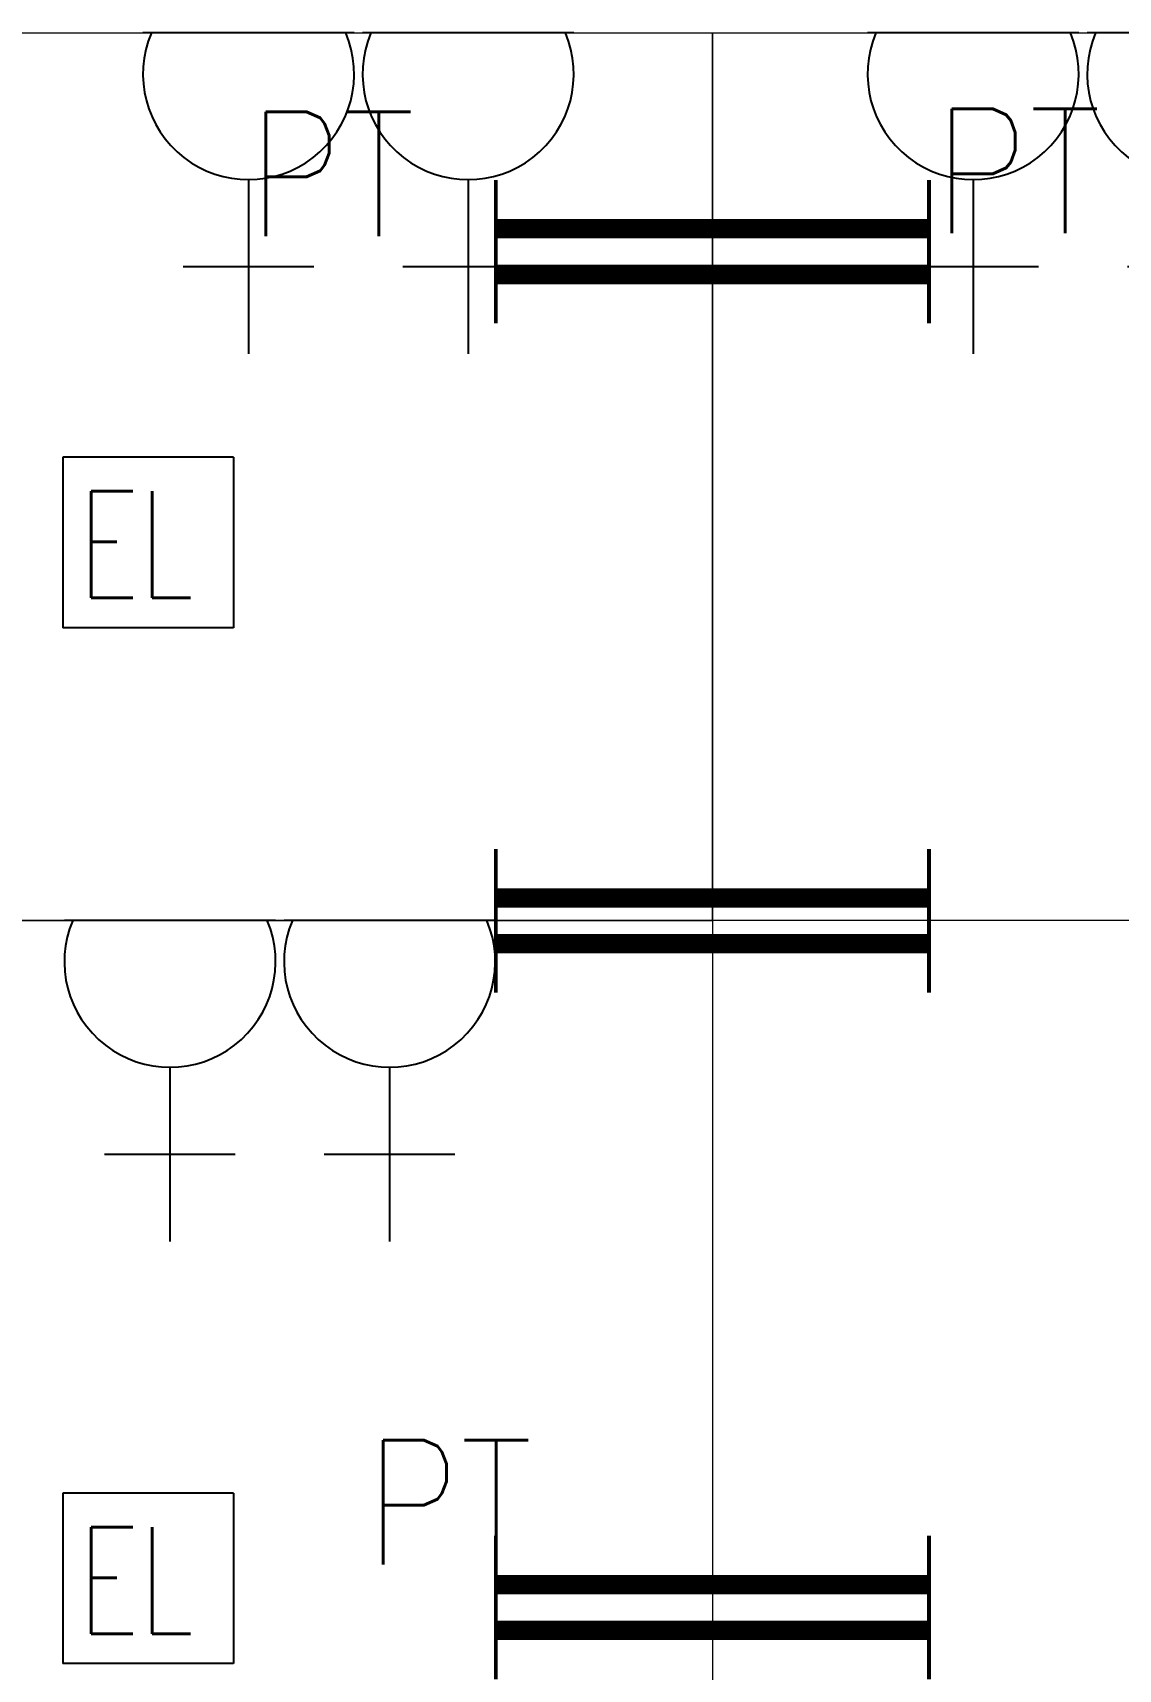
# Model space of a CAD drawing. Header units: inches. Extents: x 16928 to 514628, y -1471 to 241387.
# Drawn here: x 60888 to 63945, y 48701 to 53310 of the extents above; entities that cross this region are included whole.
import ezdxf

# ---------------------------------------------------------------- set-up
doc = ezdxf.new("R2010")
doc.units = ezdxf.units.IN
doc.header["$MEASUREMENT"] = 0
doc.layers.add('1', color=8, linetype='Continuous', lineweight=9)
doc.layers.add('t3', color=8, linetype='Continuous', lineweight=25)
for name, color, linetype in [('dxt_text', 4, 'Continuous'), ('ELECT', 6, 'Continuous'), ('FITTING', 8, 'Continuous'), ('TB', 8, 'Continuous')]:
    doc.layers.add(name, color=color, linetype=linetype)
doc.styles.add('LAILA', font='romans.shx', dxfattribs={"width": 0.85})
doc.styles.add('ROMANS', font='ROMANS', dxfattribs={"width": 0.7})

# ---------------------------------------------------------------- blocks, each defined once
blk = doc.blocks.new('1 X 8W EL')
at = {"layer": 'ELECT', "color": 6}
for p, q in [((-240, 240), (-240, -240)), ((240, 240), (-240, 240)), ((240, 240), (240, -240)), ((240, -240), (-240, -240))]:
    blk.add_line(p, q, dxfattribs=at)
at = {"layer": 'ELECT', "color": 6, "style": 'ROMANS', "width": 0.7}
blk.add_text('EL', height=300, dxfattribs=at).set_placement((-196.2, -155.6))
blk = doc.blocks.new('YBC 2X36')
at = {"layer": 'FITTING', "color": 3}
for points, const_width in [([(-610, 200.9), (-610, -74.3)], 10.9), ([(610, 200.9), (610, -84.2)], 10.9), ([(-610, 63.3), (610, 63.3)], 54.6), ([(-610, 72.1), (-610, -203.2)], 10.9), ([(610, 72.1), (610, -203.2)], 10.9), ([(-610, -65.5), (610, -65.5)], 54.6)]:
    blk.add_lwpolyline(points, dxfattribs=dict(at, const_width=const_width))
blk = doc.blocks.new('13A SSO 300mm')
at = {"layer": 'ELECT', "color": 6}
for p, q in [((0, 413.8), (0, 904.4)), ((-184, 659.1), (184, 659.1)), ((-297.4, 0), (297.4, 0))]:
    blk.add_line(p, q, dxfattribs=at)
blk.add_arc((0, 116.3), 297.4, 336.9763, 203.0237, dxfattribs=at)

msp = doc.modelspace()

# ---------------------------------------------------------------- linework, layer by layer
at = {"layer": '1'}
for points in [[(60802.6, 50810.5), (60802.6, 53310.5), (62802.6, 53310.5), (62802.6, 50810.5)], [(62802.6, 50810.5), (62802.6, 53310.5), (64802.6, 53310.5), (64802.6, 50810.5)], [(60802.6, 48310.5), (60802.6, 50810.5), (62802.6, 50810.5), (62802.6, 48310.5)]]:
    msp.add_lwpolyline(points, close=True, dxfattribs=at)

# ---------------------------------------------------------------- block references
at = {"layer": 'dxt_text'}
for name, p in [('YBC 2X36', (62802.6, 52695)), ('1 X 8W EL', (61213.6, 51874.7)), ('YBC 2X36', (62802.6, 50810.5)), ('1 X 8W EL', (61213.6, 48957.1)), ('YBC 2X36', (62802.6, 48876.6))]:
    msp.add_blockref(name, p, dxfattribs=at)
at = {"layer": 'TB', "color": 6, "linetype": 'Continuous', "rotation": 180}
for p in [(61496.2, 53310.5), (62114.7, 53310.5), (63536.8, 53310.5), (64155.3, 53310.5), (61275, 50810.5), (61893.6, 50810.5)]:
    msp.add_blockref('13A SSO 300mm', p, dxfattribs=at)

# ---------------------------------------------------------------- texts
at = {"layer": 't3', "style": 'LAILA', "width": 0.85}
for p in [(61289.7, 52737.9), (63222, 52746.2), (61620.2, 48996.7)]:
    msp.add_text(' PT', height=350, dxfattribs=at).set_placement(p)

doc.saveas('drawing.dxf')
